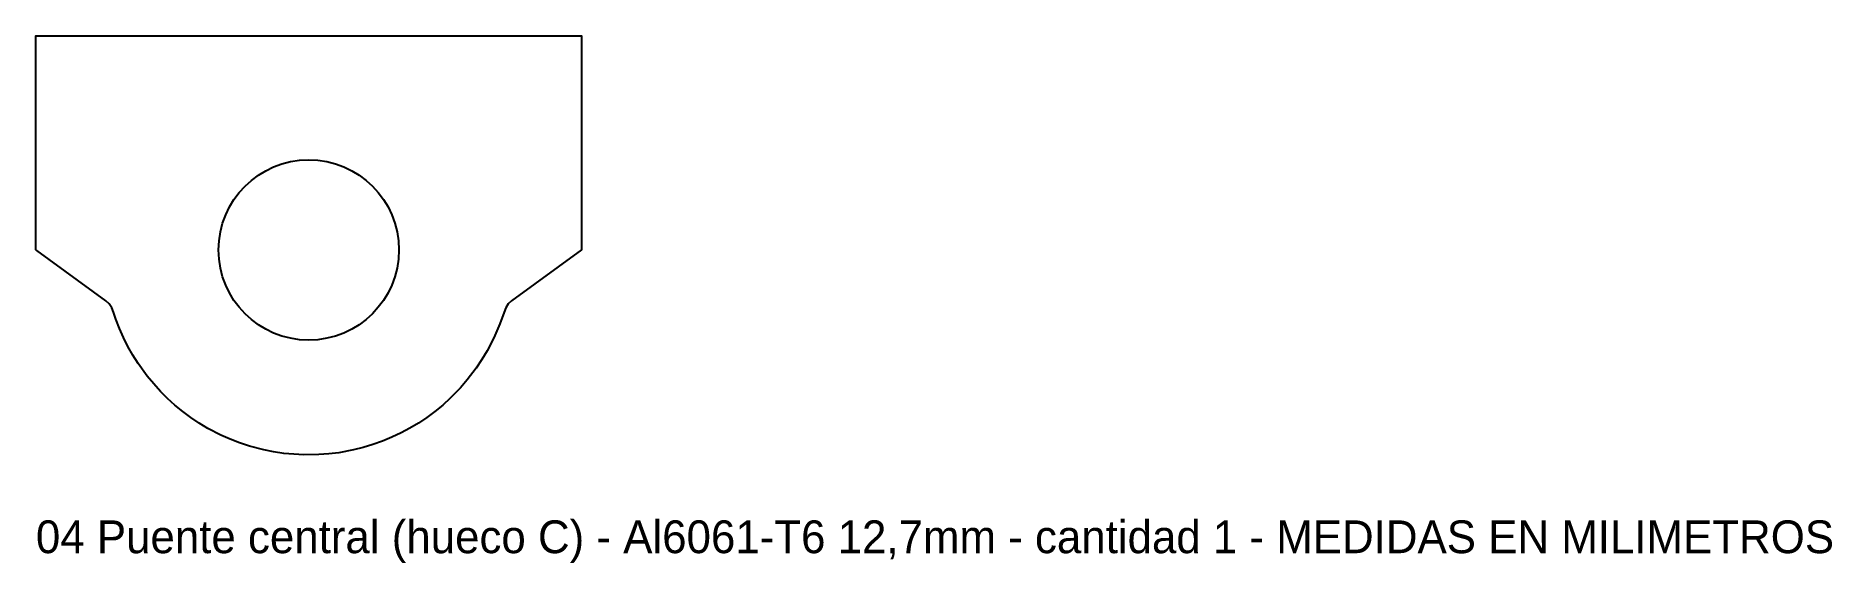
# Model space of a CAD drawing. Header units: millimetres. Extents: x -33 to 186, y -58 to 6.
import ezdxf

# ---------------------------------------------------------------- set-up
doc = ezdxf.new("R2010")
doc.units = ezdxf.units.MM
doc.layers.add('CORTE', color=1, linetype='Continuous')
doc.layers.add('NOTAS', color=3, linetype='Continuous')

msp = doc.modelspace()

# ---------------------------------------------------------------- linework, layer by layer
at = {"layer": 'CORTE'}
msp.add_lwpolyline([(-33.29, -19.99), (-33.29, 6.11), (33.29, 6.11), (33.29, -19.99), (24.74, -26.19), (24.35, -26.59), (24.04, -27.05), (23.83, -27.57), (23.32, -29.01), (22.59, -30.71), (21.76, -32.31), (21.13, -33.36), (20.43, -34.41), (19.34, -35.85), (18.51, -36.8), (17.25, -38.09), (16.34, -38.92), (15.4, -39.7), (14.41, -40.43), (13.39, -41.11), (12.34, -41.74), (11.26, -42.32), (10.15, -42.85), (9.01, -43.32), (7.82, -43.74), (6.65, -44.1), (5.46, -44.4), (3.69, -44.73), (2.43, -44.88), (1.21, -44.97), (-0.6, -44.99), (-1.82, -44.93), (-3.04, -44.81), (-4.29, -44.63), (-5.5, -44.39), (-7.24, -43.93), (-8.44, -43.53), (-9.58, -43.09), (-10.71, -42.59), (-12.31, -41.76), (-13.36, -41.13), (-14.38, -40.45), (-15.37, -39.72), (-16.32, -38.94), (-17.23, -38.12), (-18.09, -37.25), (-18.92, -36.34), (-19.7, -35.4), (-20.8, -33.87), (-21.45, -32.84), (-22.06, -31.77), (-22.61, -30.67), (-23.09, -29.58), (-23.53, -28.44), (-23.83, -27.57), (-24.04, -27.05), (-24.35, -26.59), (-24.74, -26.19), (-33.19, -20.08), (-33.29, -19.99)], close=True, dxfattribs=at)
msp.add_circle((0, -20), 11, dxfattribs=at)

# ---------------------------------------------------------------- texts
at = {"layer": 'NOTAS'}
msp.add_text('04 Puente central (hueco C) - Al6061-T6 12,7mm - cantidad 1 - MEDIDAS EN MILIMETROS', height=4, dxfattribs=at).set_placement((-33.29, -56.99))

doc.saveas('drawing.dxf')
